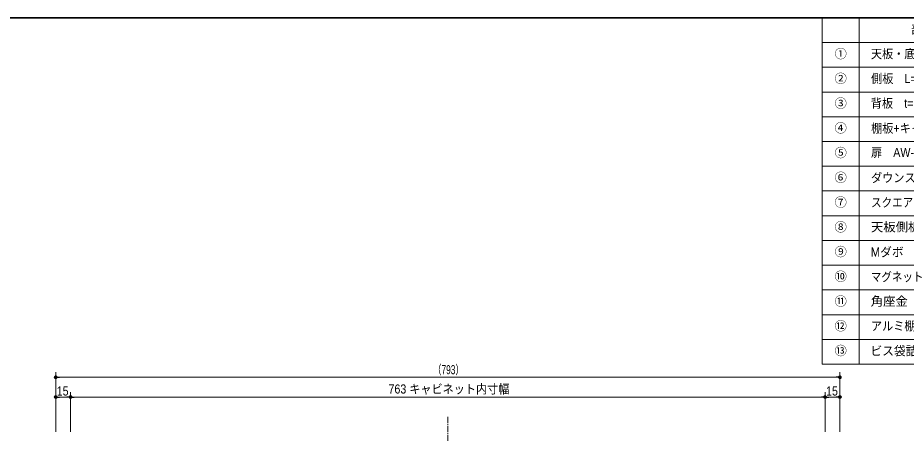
# Model space of a CAD drawing. Units: millimetres, scale not verified. Extents: x -1516 to 1516, y -761 to 761.
# Drawn here: x -895 to 3, y 273 to 692 of the extents above; entities that cross this region are included whole.
import ezdxf
from ezdxf.enums import TextEntityAlignment as Align

# ---------------------------------------------------------------- set-up
doc = ezdxf.new("R2010")
doc.units = ezdxf.units.MM
doc.header["$LTSCALE"] = 5
doc.header["$PDMODE"] = 32
doc.header["$PDSIZE"] = 2.5
doc.linetypes.add('USER4', pattern=[9.172222, 5.997222, -1.058333, 1.058333, -1.058333])
for name, color, linetype, lineweight in [('0-1_3一般', 7, 'Continuous', 15), ('0-2_1図面枠', 7, 'Continuous', 20), ('0-3_2寸法-1', 7, 'Continuous', 15), ('0-4_0', 7, 'Continuous', 25)]:
    doc.layers.add(name, color=color, linetype=linetype, lineweight=lineweight)
doc.layers.add('0-5_Defpoints', color=7, linetype='Continuous')
doc.styles.add('ＭＳ Ｐゴシック', font='')
doc.styles.get('ＭＳ Ｐゴシック').set_extended_font_data('MS PGothic')

# ---------------------------------------------------------------- blocks, each defined once
blk = doc.blocks.new('グループ-22')
at = {"layer": '0-1_3一般', "linetype": 'USER4'}
blk.add_line((-67.5, 1446.5), (-67.5, -940), dxfattribs=at)
blk = doc.blocks.new('グループ-35')
at = {"layer": '0-2_1図面枠', "lineweight": 35}
blk.add_lwpolyline([(-5000, 3462.5), (5000, 3462.5), (5000, -3462.5), (-5000, -3462.5)], close=True, dxfattribs=at)
blk = doc.blocks.new('図面枠')
at = {"layer": '0-2_1図面枠'}
blk.add_blockref('グループ-35', (0, 0), dxfattribs=at)
blk = doc.blocks.new('グループ-38')
at = {"layer": '0-2_1図面枠', "lineweight": 15}
for p, q in [((2012.5, 3462.5), (2012.5, 1712.5)), ((2750, 3462.5), (2750, 1712.5)), ((2937.5, 3462.5), (2937.5, 1712.5)), ((3675, 3462.5), (3675, 1712.5)), ((1825, 3337.5), (5000, 3337.5)), ((1825, 3212.5), (5000, 3212.5)), ((1825, 3087.5), (5000, 3087.5)), ((1825, 2962.5), (5000, 2962.5)), ((1825, 2837.5), (5000, 2837.5)), ((1825, 2712.5), (5000, 2712.5)), ((1825, 2587.5), (5000, 2587.5)), ((1825, 2462.5), (5000, 2462.5)), ((1825, 2337.5), (5000, 2337.5)), ((1825, 2212.5), (5000, 2212.5)), ((1825, 2087.5), (5000, 2087.5)), ((1825, 1962.5), (5000, 1962.5)), ((1825, 1837.5), (5000, 1837.5))]:
    blk.add_line(p, q, dxfattribs=at)
blk.add_lwpolyline([(1825, 3462.5), (5000, 3462.5), (5000, 1712.5), (1825, 1712.5)], close=True, dxfattribs=at)
blk = doc.blocks.new('グループ-39')
at = {"layer": '0-2_1図面枠'}
blk.add_blockref('グループ-38', (0, 0), dxfattribs=at)
at = {"layer": '0-2_1図面枠', "style": 'ＭＳ Ｐゴシック'}
for s, width, p in [('部\u3000品', 0.9, (2275.89, 3369.09)), ('備\u3000考', 0.9, (3224.48, 3368.96)), ('材\u3000質', 0.9, (4506.57, 3369.55)), ('天板・底板', 0.9, (2071.87, 3244.09)), ('4', 0.9, (2828.25, 3245.04)), ('アルミニウム、アルマイト処理、色：シルバー', 0.85, (3734.62, 3243.73)), ('側板\u3000L=252', 0.9, (2072.84, 3119.09)), ('4', 0.9, (2828.25, 3120.04)), ('アルミニウム、アルマイト処理、色：シルバー', 0.85, (3734.62, 3118.73)), ('背板\u3000t=1.5', 0.9, (2071.41, 2994.09)), ('アルミニウム、アルマイト処理、色：シルバー', 0.85, (3734.62, 2993.73)), ('1', 0.9, (2830.92, 2994.93)), ('棚板+キャップ', 0.9, (2072.84, 2867.88)), ('2', 0.9, (2828.38, 2870.04)), ('キャップLRあり', 0.85, (2996.87, 2867.78)), ('アルミニウム、プラスチック', 0.85, (3734.62, 2867.88)), ('扉\u3000AW-1A', 0.9, (2072.12, 2745.42)), ('1', 0.9, (2830.92, 2744.93)), ('アルミニウム、プラスチック、スチール', 0.85, (3734.62, 2742.88)), ('ダウンステー', 0.9, (2072.38, 2617.78)), ('2', 0.9, (2828.38, 2620.04)), ('スチール、プラスチック', 0.85, (3735.09, 2617.88)), ('スクエアドロップ丁番', 0.85, (2072.59, 2492.88)), ('2', 0.9, (2828.38, 2495.04)), ('亜鉛、スチール', 0.9, (3733.65, 2494.09)), ('8', 0.9, (2828.38, 2370.04)), ('スチール', 0.95, (3735.09, 2370.88)), ('Mダボ', 0.95, (2070.69, 2242.52)), ('8', 0.9, (2828.38, 2245.04)), ('スチール、プラスチック', 0.85, (3735.09, 2242.88)), ('マグネット', 0.85, (2071.41, 2117.4)), ('1', 0.9, (2830.92, 2119.93)), ('スチール、プラスチック', 0.85, (3735.09, 2117.88)), ('2', 0.9, (2828.38, 1995.04)), ('スチール', 0.95, (3735.09, 1995.88)), ('アルミ棚受けASSY', 0.9, (2072.12, 1869.09)), ('アルミニウム、スチール', 0.9, (3734.62, 1869.68)), ('2', 0.9, (2828.38, 1870.04)), ('ビス袋詰め', 0.95, (2069.46, 1743.12)), ('1', 0.9, (2830.92, 1744.93)), ('スチール', 0.95, (3735.09, 1745.88))]:
    blk.add_text(s, height=45.86, dxfattribs=dict(at, width=width)).set_placement(p, align=Align.BOTTOM_LEFT)
for s, p in [('数量', (2782.17, 3369.32)), ('①', (1887.78, 3244.09)), ('2枚1組', (2996.87, 3243.98)), ('②', (1887.78, 3119.09)), ('2枚1組', (2996.87, 3118.98)), ('③', (1887.78, 2994.09)), ('ー', (3059.62, 2995.04)), ('④', (1887.78, 2869.09)), ('⑤', (1887.78, 2744.09)), ('ー', (3059.62, 2745.04)), ('⑥', (1887.78, 2619.09)), ('ー', (3059.62, 2620.04)), ('⑦', (1887.78, 2494.09)), ('ー', (3059.62, 2495.04)), ('⑧', (1887.78, 2369.09)), ('天板側板固定用L金具', (2071.87, 2369.09)), ('ー', (3059.62, 2370.04)), ('⑨', (1887.78, 2244.09)), ('ー', (3059.62, 2245.04)), ('⑩', (1887.78, 2119.09)), ('ー', (3059.62, 2120.04)), ('⑪', (1887.78, 1994.09)), ('角座金', (2070.9, 1993.83)), ('ー', (3059.62, 1995.04)), ('⑫', (1887.78, 1869.09)), ('ー', (3059.62, 1870.04)), ('⑬', (1887.78, 1744.09)), ('ー', (3059.62, 1745.04))]:
    blk.add_text(s, height=45.86, dxfattribs=at).set_placement(p, align=Align.BOTTOM_LEFT)
blk = doc.blocks.new('_Dot')
at = {"layer": '0-4_0'}
blk.add_line((-2.5, 0), (-5, 0), dxfattribs=at)
for points in [[(0, 0), (-2.5, 0), (-2.48, 0.313)], [(0, 0), (-2.48, -0.313), (-2.5, 0)], [(0, 0), (-2.48, 0.313), (-2.421, 0.622)], [(0, 0), (-2.421, -0.622), (-2.48, -0.313)], [(0, 0), (-2.421, 0.622), (-2.324, 0.92)], [(0, 0), (-2.324, -0.92), (-2.421, -0.622)], [(0, 0), (-2.324, 0.92), (-2.191, 1.204)], [(0, 0), (-2.191, -1.204), (-2.324, -0.92)], [(0, 0), (-2.191, 1.204), (-2.023, 1.469)], [(0, 0), (-2.023, -1.469), (-2.191, -1.204)], [(0, 0), (-2.023, 1.469), (-1.822, 1.711)], [(0, 0), (-1.822, -1.711), (-2.023, -1.469)], [(0, 0), (-1.822, 1.711), (-1.594, 1.926)], [(0, 0), (-1.594, -1.926), (-1.822, -1.711)], [(0, 0), (-1.594, 1.926), (-1.34, 2.111)], [(0, 0), (-1.34, -2.111), (-1.594, -1.926)], [(0, 0), (-1.34, 2.111), (-1.064, 2.262)], [(0, 0), (-1.064, -2.262), (-1.34, -2.111)], [(0, 0), (-1.064, 2.262), (-0.773, 2.378)], [(0, 0), (-0.773, -2.378), (-1.064, -2.262)], [(0, 0), (-0.773, 2.378), (-0.468, 2.456)], [(0, 0), (-0.468, -2.456), (-0.773, -2.378)], [(0, 0), (-0.468, 2.456), (-0.157, 2.495)], [(0, 0), (-0.157, -2.495), (-0.468, -2.456)], [(0, 0), (-0.157, 2.495), (0.157, 2.495)], [(0, 0), (0.157, -2.495), (-0.157, -2.495)], [(0, 0), (0.157, 2.495), (0.468, 2.456)], [(0, 0), (0.468, 2.456), (0.773, 2.378)], [(0, 0), (0.773, 2.378), (1.064, 2.262)], [(0, 0), (1.064, 2.262), (1.34, 2.111)], [(0, 0), (1.34, 2.111), (1.594, 1.926)], [(0, 0), (1.594, 1.926), (1.822, 1.711)], [(0, 0), (1.822, 1.711), (2.023, 1.469)], [(0, 0), (2.023, 1.469), (2.191, 1.204)], [(0, 0), (2.191, 1.204), (2.324, 0.92)], [(0, 0), (2.324, 0.92), (2.421, 0.622)], [(0, 0), (2.421, 0.622), (2.48, 0.313)], [(0, 0), (2.48, 0.313), (2.5, 0)], [(0, 0), (0.468, -2.456), (0.157, -2.495)], [(0, 0), (0.773, -2.378), (0.468, -2.456)], [(0, 0), (1.064, -2.262), (0.773, -2.378)], [(0, 0), (1.34, -2.111), (1.064, -2.262)], [(0, 0), (1.594, -1.926), (1.34, -2.111)], [(0, 0), (1.822, -1.711), (1.594, -1.926)], [(0, 0), (2.023, -1.469), (1.822, -1.711)], [(0, 0), (2.191, -1.204), (2.023, -1.469)], [(0, 0), (2.324, -0.92), (2.191, -1.204)], [(0, 0), (2.421, -0.622), (2.324, -0.92)], [(0, 0), (2.48, -0.313), (2.421, -0.622)], [(0, 0), (2.5, 0), (2.48, -0.313)]]:
    blk.add_solid(points, dxfattribs=at)

msp = doc.modelspace()

# ---------------------------------------------------------------- linework, layer by layer
at = {"layer": '0-3_2寸法-1'}
for p, q in [((-856.875, 314.3), (-856.875, 334.3)), ((-63.875, 314.3), (-63.875, 334.3)), ((-67.627, 329.3), (-853.123, 329.3)), ((-856.875, 274.3), (-856.875, 314.3)), ((-845.627, 309.3), (-853.123, 309.3)), ((-841.875, 274.3), (-841.875, 314.3)), ((-841.875, 274.3), (-841.875, 314.3)), ((-838.123, 309.3), (-82.627, 309.3)), ((-78.875, 274.3), (-78.875, 314.3)), ((-78.875, 274.3), (-78.875, 314.3)), ((-75.123, 309.3), (-67.627, 309.3)), ((-63.875, 274.3), (-63.875, 314.3))]:
    msp.add_line(p, q, dxfattribs=at)
at = {"layer": '0-5_Defpoints'}
for p in [(-856.875, 329.3), (-856.875, 309.3), (-78.875, 309.3), (-63.875, 309.3)]:
    msp.add_point(p, dxfattribs=at)

# ---------------------------------------------------------------- block references
at = {"layer": '0-1_3一般', "xscale": 0.2, "yscale": 0.2}
msp.add_blockref('グループ-22', (-446.875, 0), dxfattribs=at)
at = {"layer": '0-2_1図面枠', "xscale": 0.2, "yscale": 0.2}
for name in ['図面枠', 'グループ-39']:
    msp.add_blockref(name, (-446.875, 0), dxfattribs=at)
at = {"layer": '0-3_2寸法-1', "xscale": 0.7503418, "yscale": 0.7503418, "rotation": 180}
for p in [(-856.875, 329.3), (-856.875, 309.3), (-841.875, 309.3), (-78.875, 309.3)]:
    msp.add_blockref('_Dot', p, dxfattribs=at)
at = {"layer": '0-3_2寸法-1', "xscale": 0.7503418, "yscale": 0.7503418}
for p in [(-63.875, 329.3), (-841.875, 309.3), (-78.875, 309.3), (-63.875, 309.3)]:
    msp.add_blockref('_Dot', p, dxfattribs=at)

# ---------------------------------------------------------------- texts
at = {"layer": '0-3_2寸法-1', "style": 'ＭＳ Ｐゴシック'}
for s, width, p in [('（793）', 0.7, (-475.719, 329.596)), ('15', 0.9, (-855.857, 308.06)), ('763 キャビネット内寸幅', 0.9, (-520.366, 310.104)), ('15', 0.9, (-77.857, 308.06))]:
    msp.add_text(s, height=9.164, dxfattribs=dict(at, width=width)).set_placement(p, align=Align.BOTTOM_LEFT)

doc.saveas('drawing.dxf')
